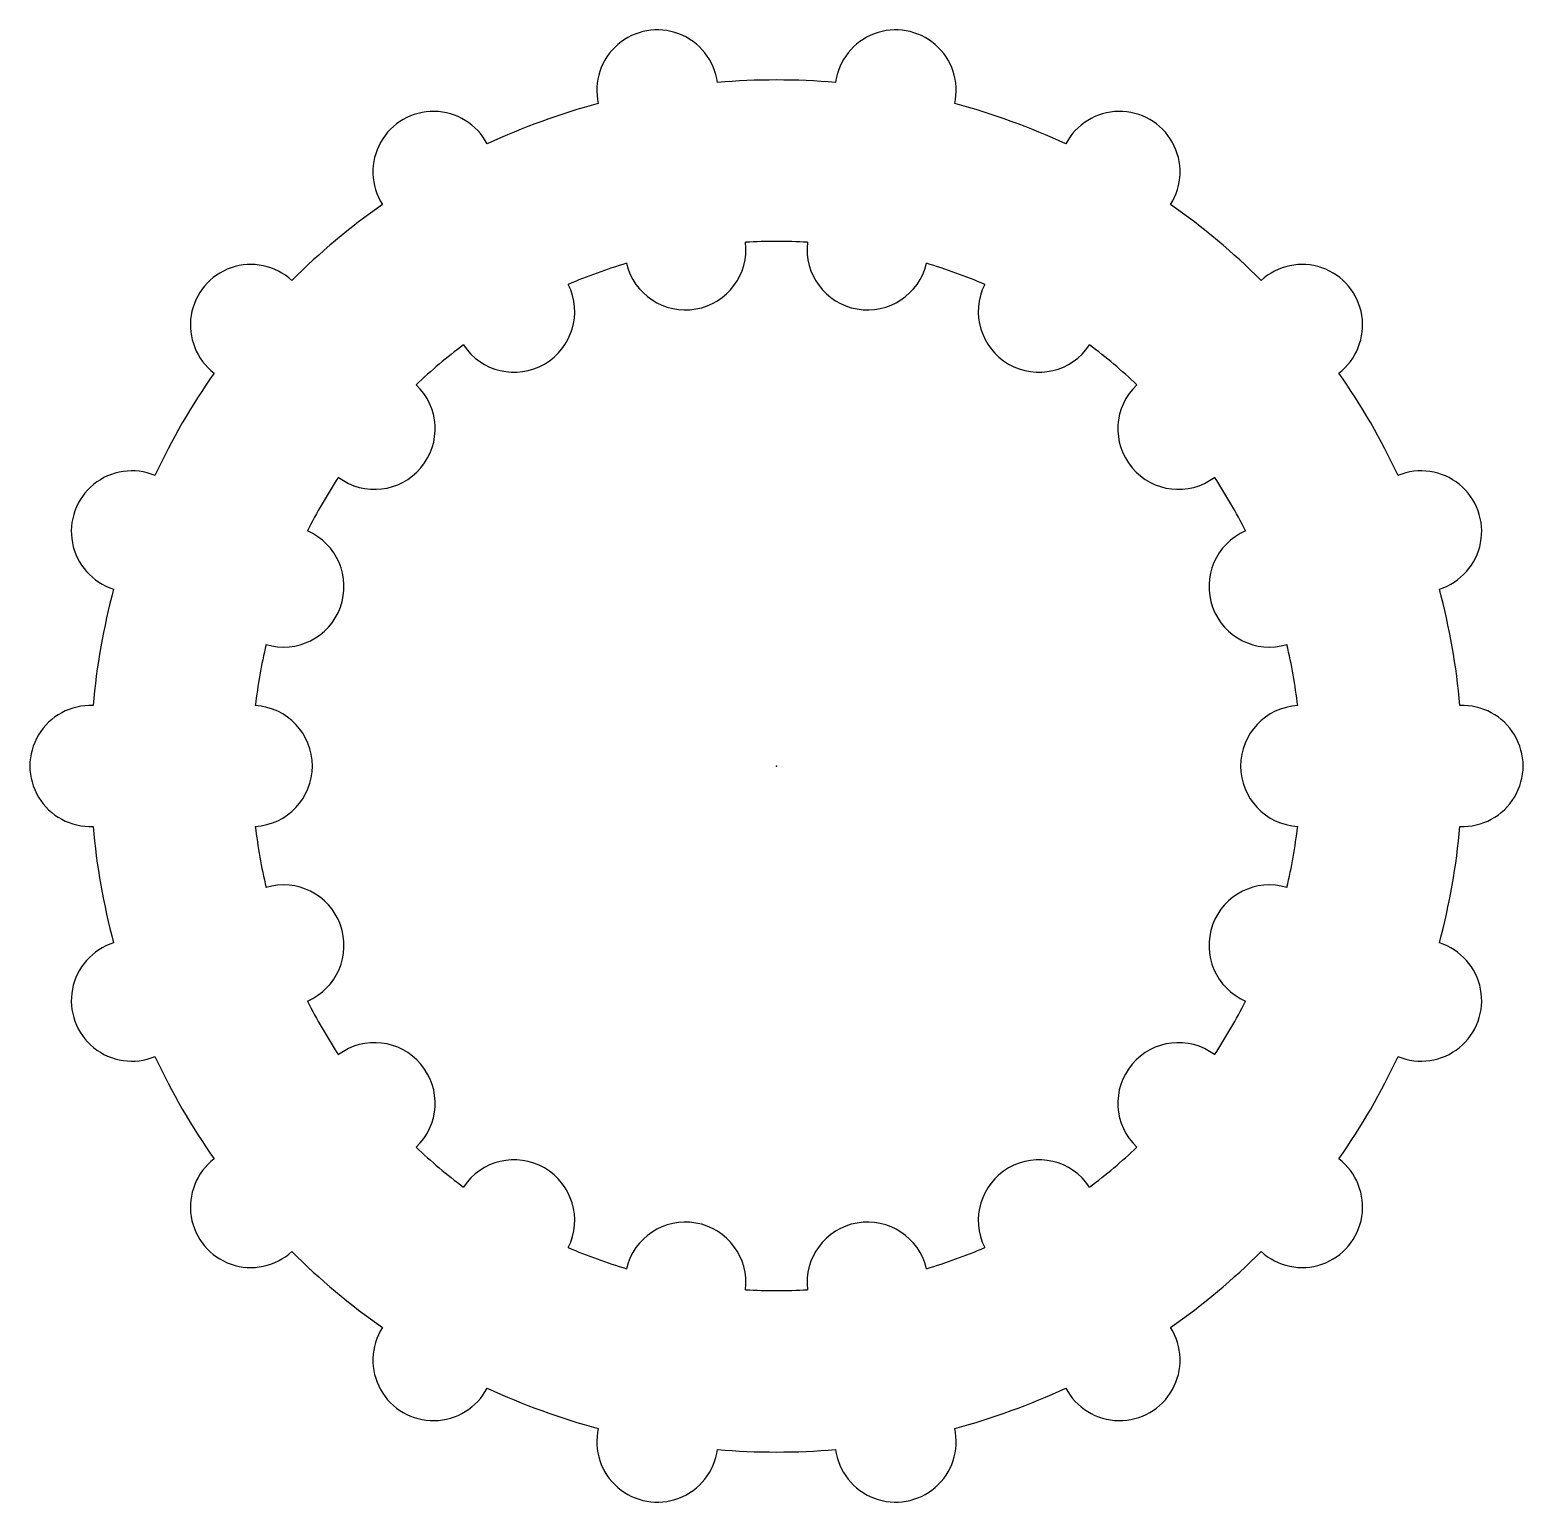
# Model space of a CAD drawing. Header units: millimetres. Extents: x -92 to 92, y -91 to 91.
import ezdxf

# ---------------------------------------------------------------- set-up
doc = ezdxf.new("R2010")
doc.units = ezdxf.units.MM
doc.header["$MEASUREMENT"] = 0
doc.layers.add('glitch v2_Sketch2', color=7, linetype='Continuous')
doc.layers.add('glitch v2_Sketch4', color=7, linetype='Continuous')

msp = doc.modelspace()

# ---------------------------------------------------------------- linework, layer by layer
at = {"layer": 'glitch v2_Sketch2'}
for centre, radius, start, end in [((-11.29, 64.01, 150), 7.5, 193.3074, 6.6926), ((0, 0, 150), 65, 86.6147, 93.3853), ((11.29, 64.01, 150), 7.5, 173.3074, 346.6926), ((0, 0, 150), 65, 106.6147, 113.3853), ((0, 0, 150), 65, 66.6147, 73.3853), ((-32.5, 56.29, 150), 7.5, 213.3074, 26.6926), ((32.5, 56.29, 150), 7.5, 153.3074, 326.6926), ((0, 0, 150), 65, 126.6147, 133.3853), ((0, 0, 150), 65, 46.6147, 53.3853), ((-49.79, 41.78, 150), 7.5, 233.3074, 46.6926), ((49.79, 41.78, 150), 7.5, 133.3074, 306.6926), ((0, 0, 150), 65, 146.6147, 153.3853), ((0, 0, 150), 65, 26.6147, 33.3853), ((-61.08, 22.23, 150), 7.5, 253.3074, 66.6926), ((61.08, 22.23, 150), 7.5, 113.3074, 286.6926), ((0, 0, 150), 65, 166.6147, 173.3853), ((0, 0, 150), 65, 6.6147, 13.3853), ((-65, 0, 150), 7.5, 273.3074, 86.6926), ((65, 0, 150), 7.5, 93.3074, 266.6926), ((0, 0, 150), 65, 186.6147, 193.3853), ((0, 0, 150), 65, 346.6147, 353.3853), ((-61.08, -22.23, 150), 7.5, 293.3074, 106.6926), ((61.08, -22.23, 150), 7.5, 73.3074, 246.6926), ((0, 0, 150), 65, 206.6147, 213.3853), ((0, 0, 150), 65, 326.6147, 333.3853), ((-49.79, -41.78, 150), 7.5, 313.3074, 126.6926), ((49.79, -41.78, 150), 7.5, 53.3074, 226.6926), ((0, 0, 150), 65, 226.6147, 233.3853), ((0, 0, 150), 65, 306.6147, 313.3853), ((-32.5, -56.29, 150), 7.5, 333.3074, 146.6926), ((32.5, -56.29, 150), 7.5, 33.3074, 206.6926), ((-11.29, -64.01, 150), 7.5, 353.3074, 166.6926), ((11.29, -64.01, 150), 7.5, 13.3074, 186.6926), ((0, 0, 150), 65, 246.6147, 253.3853), ((0, 0, 150), 65, 286.6147, 293.3853), ((0, 0, 150), 65, 266.6147, 273.3853)]:
    msp.add_arc(centre, radius, start, end, dxfattribs=at)
msp.add_point((0, 0, 150), dxfattribs=at)
at = {"layer": 'glitch v2_Sketch4'}
for centre, radius, start, end in [((-14.76, 83.71), 7.5, 7.4714, 192.5286), ((14.76, 83.71), 7.5, 347.4714, 172.5286), ((0, 0), 85, 85.0572, 94.9428), ((0, 0), 85, 105.0572, 114.9428), ((0, 0), 85, 65.0572, 74.9428), ((-42.5, 73.61), 7.5, 27.4714, 212.5286), ((42.5, 73.61), 7.5, 327.4714, 152.5286), ((0, 0), 85, 125.0572, 134.9428), ((0, 0), 85, 45.0572, 54.9428), ((-65.11, 54.64), 7.5, 47.4714, 232.5286), ((65.11, 54.64), 7.5, 307.4714, 132.5286), ((0, 0), 85, 145.0572, 154.9428), ((0, 0), 85, 25.0572, 34.9428), ((-79.87, 29.07), 7.5, 67.4714, 252.5286), ((79.87, 29.07), 7.5, 287.4714, 112.5286), ((0, 0), 85, 165.0572, 174.9428), ((0, 0), 85, 5.0572, 14.9428), ((-85, 0), 7.5, 87.4714, 272.5286), ((85, 0), 7.5, 267.4714, 92.5286), ((0, 0), 85, 185.0572, 194.9428), ((0, 0), 85, 345.0572, 354.9428), ((-79.87, -29.07), 7.5, 107.4714, 292.5286), ((79.87, -29.07), 7.5, 247.4714, 72.5286), ((0, 0), 85, 205.0572, 214.9428), ((0, 0), 85, 325.0572, 334.9428), ((-65.11, -54.64), 7.5, 127.4714, 312.5286), ((65.11, -54.64), 7.5, 227.4714, 52.5286), ((0, 0), 85, 225.0572, 234.9428), ((0, 0), 85, 305.0572, 314.9428), ((-42.5, -73.61), 7.5, 147.4714, 332.5286), ((42.5, -73.61), 7.5, 207.4714, 32.5286), ((0, 0), 85, 245.0572, 254.9428), ((0, 0), 85, 285.0572, 294.9428), ((-14.76, -83.71), 7.5, 167.4714, 352.5286), ((14.76, -83.71), 7.5, 187.4714, 12.5286), ((0, 0), 85, 265.0572, 274.9428)]:
    msp.add_arc(centre, radius, start, end, dxfattribs=at)
msp.add_point((0, 0), dxfattribs=at)

doc.saveas('drawing.dxf')
